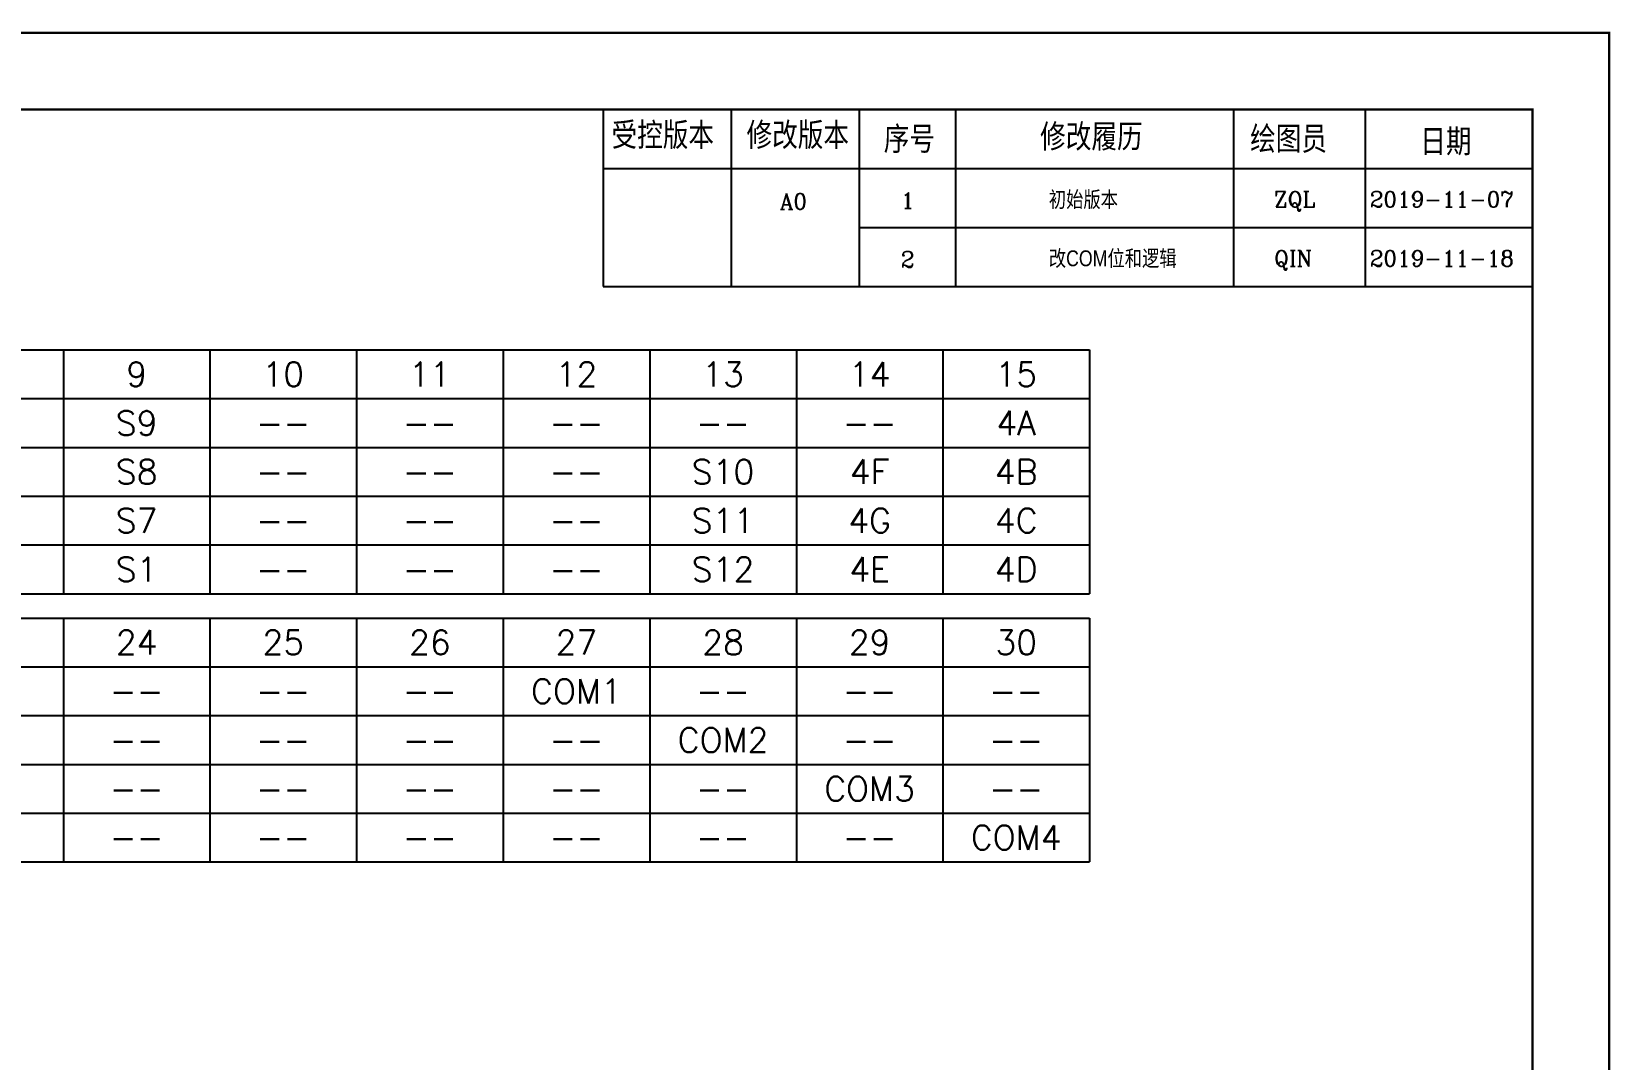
# Model space of a CAD drawing. Header units: millimetres. Extents: x 963 to 1606, y 260 to 429.
# Drawn here: x 1306.6 to 1403.7, y 335.8 to 399 of the extents above; entities that cross this region are included whole.
import ezdxf
from ezdxf.enums import TextEntityAlignment as Align

# ---------------------------------------------------------------- set-up
doc = ezdxf.new("R2010")
doc.units = ezdxf.units.MM
for name, color, linetype in [('1', 4, 'Continuous'), ('DIM', 4, 'Continuous'), ('title', 7, 'Continuous')]:
    doc.layers.add(name, color=color, linetype=linetype)
doc.styles.add('ROMANC', font='romanc')
doc.styles.add('SSSoft_Romans', font='Romans')
doc.styles.add('title', font='arial.ttf', dxfattribs={"width": 0.8, "height": 5})

# ---------------------------------------------------------------- blocks, each defined once
blk = doc.blocks.new('SIGN-C')
at = {"layer": '1', "color": 4, "const_width": 0.238}
blk.add_lwpolyline([(0, 0), (0, 210), (297, 210), (297, 0)], close=True, dxfattribs=at)
at = {"layer": 'title'}
for p, q in [((203.24, 202.86), (203.24, 197.36)), ((215.18, 202.86), (215.18, 197.36)), ((227.11, 202.86), (227.11, 197.36)), ((236.09, 202.86), (236.09, 197.36)), ((261.98, 202.86), (261.98, 197.36)), ((274.27, 202.86), (274.27, 197.36)), ((203.24, 197.36), (203.24, 191.86)), ((203.24, 197.36), (289.86, 197.36)), ((215.18, 197.36), (215.18, 191.86)), ((227.11, 197.36), (227.11, 191.86)), ((236.09, 197.36), (236.09, 191.86)), ((261.98, 197.36), (261.98, 191.86)), ((274.27, 197.36), (274.27, 191.86)), ((203.24, 191.86), (203.24, 186.37)), ((215.18, 191.86), (215.18, 186.37)), ((227.11, 191.86), (227.11, 186.37)), ((227.11, 191.86), (289.86, 191.86)), ((236.09, 191.86), (236.09, 186.37)), ((261.98, 191.86), (261.98, 186.37)), ((274.27, 191.86), (274.27, 186.37)), ((203.24, 186.37), (289.86, 186.37))]:
    blk.add_line(p, q, dxfattribs=at)
at = {"layer": 'title', "const_width": 0.238}
blk.add_lwpolyline([(7.14, 7.14), (7.14, 202.86), (289.86, 202.86), (289.86, 7.14)], close=True, dxfattribs=at)
at = {"layer": 'title', "style": 'title', "width": 0.8}
for s, height, p in [('受控版本', 2.188, (204.03, 199.42)), ('修改版本', 2.188, (216.61, 199.42)), ('修改履历', 2.188, (243.97, 199.27)), ('序号', 2.188, (229.4, 199.05)), ('绘图员', 2.188, (263.54, 199.06)), ('日期', 2.188, (279.4, 198.82)), ('初始版本', 1.477, (244.78, 193.74)), ('改COM位和逻辑', 1.477, (244.78, 188.25))]:
    blk.add_text(s, height=height, dxfattribs=at).set_placement(p)
at = {"layer": 'title', "style": 'ROMANC'}
for s, height, p in [('A0', 1.477, (219.71, 193.55)), ('1', 1.48, (230.99, 193.64)), ('ZQL', 1.477, (265.77, 193.74)), ('2019-11-07', 1.477, (274.7, 193.74)), ('2', 1.48, (230.99, 188.14)), ('QIN ', 1.477, (265.77, 188.24)), ('2019-11-18', 1.477, (274.7, 188.24))]:
    blk.add_text(s, height=height, dxfattribs=at).set_placement(p)

msp = doc.modelspace()

# ---------------------------------------------------------------- linework, layer by layer
at = {"layer": 'DIM'}
for p, q in [((1227.369, 379.425), (1371.663, 379.425)), ((1308.535, 379.425), (1308.535, 364.425)), ((1317.553, 379.425), (1317.553, 364.425)), ((1326.571, 379.425), (1326.571, 364.425)), ((1335.59, 379.425), (1335.59, 364.425)), ((1344.608, 379.425), (1344.608, 364.425)), ((1353.627, 379.425), (1353.627, 364.425)), ((1362.645, 379.425), (1362.645, 364.425)), ((1371.663, 379.425), (1371.663, 364.425)), ((1227.369, 376.425), (1371.663, 376.425)), ((1227.369, 373.425), (1371.663, 373.425)), ((1227.369, 370.425), (1371.663, 370.425)), ((1227.369, 367.425), (1371.663, 367.425)), ((1227.369, 364.425), (1371.663, 364.425)), ((1227.369, 362.925), (1371.663, 362.925)), ((1308.535, 362.925), (1308.535, 347.925)), ((1317.553, 362.925), (1317.553, 347.925)), ((1326.571, 362.925), (1326.571, 347.925)), ((1335.59, 362.925), (1335.59, 347.925)), ((1344.608, 362.925), (1344.608, 347.925)), ((1353.627, 362.925), (1353.627, 347.925)), ((1362.645, 362.925), (1362.645, 347.925)), ((1371.663, 362.925), (1371.663, 347.925)), ((1227.369, 359.925), (1371.663, 359.925)), ((1227.369, 356.925), (1371.663, 356.925)), ((1227.369, 353.925), (1371.663, 353.925)), ((1227.369, 350.925), (1371.663, 350.925)), ((1227.369, 347.925), (1371.663, 347.925))]:
    msp.add_line(p, q, dxfattribs=at)

# ---------------------------------------------------------------- block references
at = {"layer": 'title', "xscale": 0.6601140752194183, "yscale": 0.6601140752194183, "zscale": 0.6601140752194183}
msp.add_blockref('SIGN-C', (1207.576, 260.304), dxfattribs=at)

# ---------------------------------------------------------------- texts
at = {"layer": 'DIM', "style": 'SSSoft_Romans'}
for s, p in [('9', (1313.044, 377.925)), ('10', (1322.062, 377.925)), ('11', (1331.081, 377.925)), ('12', (1340.099, 377.925)), ('13', (1349.117, 377.925)), ('14', (1358.136, 377.925)), ('15', (1367.154, 377.925)), ('S9', (1313.044, 374.925)), ('4A', (1367.154, 374.925)), ('--', (1322.062, 374.925)), ('--', (1331.081, 374.925)), ('--', (1340.099, 374.925)), ('--', (1349.117, 374.925)), ('--', (1358.136, 374.925)), ('S8', (1313.044, 371.925)), ('S10', (1349.117, 371.925)), ('4F', (1358.136, 371.925)), ('4B', (1367.154, 371.925)), ('--', (1322.062, 371.925)), ('--', (1331.081, 371.925)), ('--', (1340.099, 371.925)), ('S7', (1313.044, 368.925)), ('S11', (1349.117, 368.925)), ('4G', (1358.136, 368.925)), ('4C', (1367.154, 368.925)), ('--', (1322.062, 368.925)), ('--', (1331.081, 368.925)), ('--', (1340.099, 368.925)), ('S1', (1313.044, 365.925)), ('S12', (1349.117, 365.925)), ('4E', (1358.136, 365.925)), ('4D', (1367.154, 365.925)), ('--', (1322.062, 365.925)), ('--', (1331.081, 365.925)), ('--', (1340.099, 365.925)), ('24', (1313.044, 361.425)), ('25', (1322.062, 361.425)), ('26', (1331.081, 361.425)), ('27', (1340.099, 361.425)), ('28', (1349.117, 361.425)), ('29', (1358.136, 361.425)), ('30', (1367.154, 361.425)), ('COM1', (1340.099, 358.425)), ('--', (1313.044, 358.425)), ('--', (1322.062, 358.425)), ('--', (1331.081, 358.425)), ('--', (1349.117, 358.425)), ('--', (1358.136, 358.425)), ('--', (1367.154, 358.425)), ('COM2', (1349.117, 355.425)), ('--', (1313.044, 355.425)), ('--', (1322.062, 355.425)), ('--', (1331.081, 355.425)), ('--', (1340.099, 355.425)), ('--', (1358.136, 355.425)), ('--', (1367.154, 355.425)), ('COM3', (1358.136, 352.425)), ('--', (1313.044, 352.425)), ('--', (1322.062, 352.425)), ('--', (1331.081, 352.425)), ('--', (1340.099, 352.425)), ('--', (1349.117, 352.425)), ('--', (1367.154, 352.425)), ('COM4', (1367.154, 349.425)), ('--', (1313.044, 349.425)), ('--', (1322.062, 349.425)), ('--', (1331.081, 349.425)), ('--', (1340.099, 349.425)), ('--', (1349.117, 349.425)), ('--', (1358.136, 349.425))]:
    msp.add_text(s, height=1.496, dxfattribs=at).set_placement(p, align=Align.MIDDLE)

doc.saveas('drawing.dxf')
